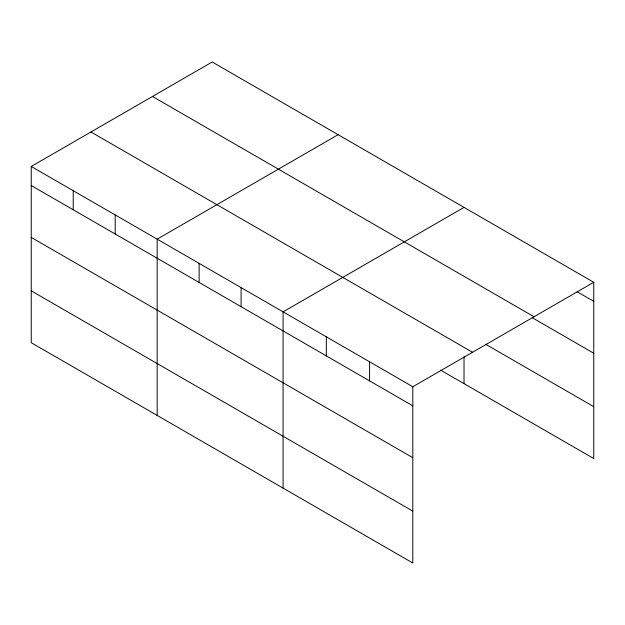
<?xml version="1.0" encoding="UTF-8"?>
<svg xmlns="http://www.w3.org/2000/svg" width="625" height="625" viewBox="0 0 625 625"><rect width="100%" height="100%" fill="white"/><g stroke="black" fill="none" stroke-linecap="round" stroke-linejoin="round"><path stroke-width="0.94" d="M440.516 370.07L593.75 458.539L593.75 282.281L212.195 61.992L31.25 166.461L31.25 342.719L412.805 563.008L412.805 386.75L31.25 166.461M338.109 134.688L157.164 239.156L157.164 415.414M464.023 207.383L283.078 311.852L283.078 488.109M412.805 386.75L593.75 282.281M577.117 291.75L593.75 301.352M152.484 96.469L534.039 316.758M532.211 317.695L593.75 353.227M485.641 344.25L593.75 406.664M90.961 131.984L472.516 352.273M31.25 185.539L412.805 405.82M31.25 237.406L412.805 457.695M31.25 290.852L412.805 511.133M464.023 356.742L464.023 383.641M369.562 361.781L369.562 380.859M326.32 336.82L326.32 355.891M241.102 287.617L241.102 306.695M199.133 263.391L199.133 282.461M115.195 214.93L115.195 234M73.219 190.695L73.219 209.766"/></g></svg>
